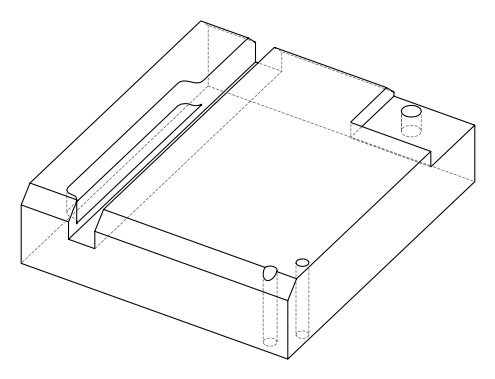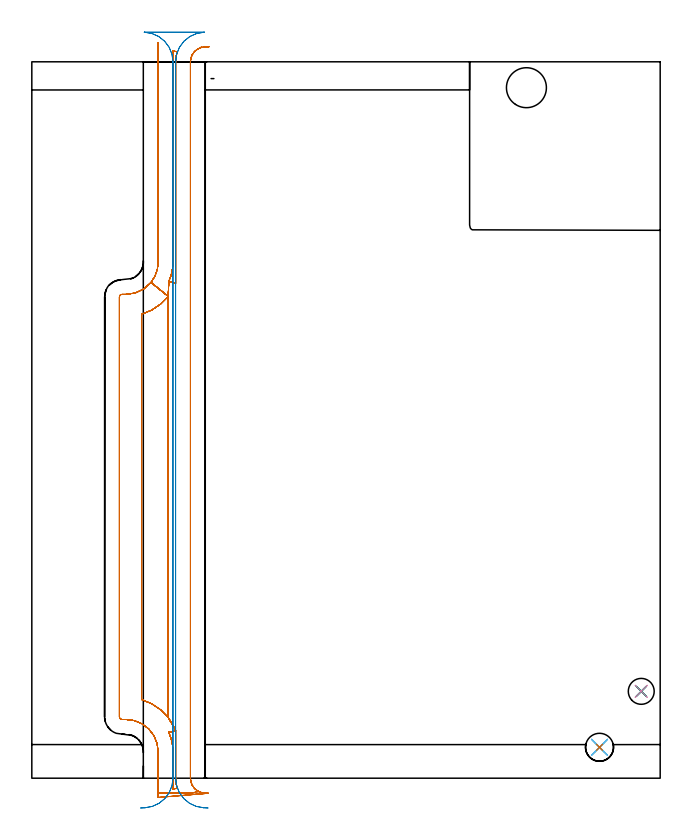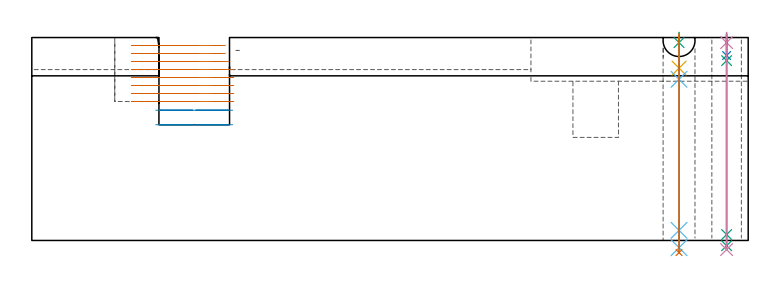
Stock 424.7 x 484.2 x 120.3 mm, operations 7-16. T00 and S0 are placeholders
(PLAN: 16 operations, 11 tool changes, 223.6 min)
(1 INDEXABLE_INSERT_DRILL_BLIND_HOLE_FROM_SOLID | STEP1POCKET | UGT0302_006 | 0.15 min | 33855 mm3)
(2 AREA_MILL | FG_CHAMFER_SURFACE | UGT0205_001 | 4.56 min | 15010 mm3)
(3 AREA_MILL_1 | FG_CHAMFER_SURFACE_1 | UGT0205_001 | 5.62 min | 21520 mm3)
(4 AREA_MILL_2 | FG_CHAMFER_SURFACE_2 | UGT0205_001 | 10.34 min | 35064 mm3)
(5 AREA_MILL_3 | FG_CHAMFER_SURFACE_3 | UGT0205_001 | 21.93 min | 81311 mm3)
(6 MILL_CORNER_NOTCH_RECTANGULAR | CORNER_NOTCH_RECTANGULAR | NXT0201_008 | Follow Part, ap 1.5, ae 75% | 139.09 min | 363666 mm3)
(7 MILL_OPEN_POCKET | POCKET_OPEN | UGT0201_094 | Follow Part, ap 5, ae 75% | 34.91 min | 1065367 mm3)
(8 MILL_RECTANGULAR_SLOT | SLOT_RECTANGULAR | UGT0201_019 | Follow Part, ap 10, ae 75% | 4.59 min | 279343 mm3)
(9 SPOT_DRILL | STEP1HOLE | NXT0321_9005460120000 | 0.05 min | 88 mm3)
(10 SPOT_DRILL_1 | STEP1HOLE_1 | NXT0321_9005460120000 | 0.05 min | 185 mm3)
(11 DRILL_BLIND_HOLE_INTO_CENTER | STEP1HOLE | NXT0301_092 | 0.08 min | 1567 mm3)
(12 GUN_DRILL_THROUGH_HOLE | STEP1HOLE | UGT0307_009 | 0.61 min | 11675 mm3)
(13 DRILL_TO_ENLARGE_THROUGH_HOLE | STEP1HOLE | UGT0301_257 | 0.52 min | 19521 mm3)
(14 DRILL_BLIND_HOLE_INTO_CENTER_1 | STEP1HOLE_1 | UGT0301_191 | 0.05 min | 301 mm3)
(15 GUN_DRILL_THROUGH_HOLE_1 | STEP1HOLE_1 | UGT0307_003 | 0.58 min | 4196 mm3)
(16 SPADE_DRILL_TO_ENLARGE_THROUGH_HOLE | STEP1HOLE_1 | UGT0306_008 | 0.51 min | 24192 mm3)
(TOOL UGT0302_006 | Indexable Insert Drill 27mm | D27 PA180 FL50 Z2)
(TOOL UGT0205_001 | Chamfer Mill 20 x 3 x 45 deg. | D20 FL50 Z2)
(TOOL NXT0201_008 | ENDMILL 6mm [2P460-0600-NA 1630] | D6 FL26 Z6)
(TOOL UGT0201_094 | End mill 20 mm | D20 FL38 Z4)
(TOOL UGT0201_019 | End mill 40 mm | D40 FL63 Z6)
(TOOL NXT0321_9005460120000 | NC Spot Drill, 142deg, 12mm, Carbide, Uncoated | D12 PA142 FL30 Z2)
(TOOL NXT0301_092 | Carbide Drill 12.1mm [860.1-1210-061A1-MM 2214] | D12.1 PA140 FL77 Z2)
(TOOL UGT0307_009 | Gun Drill 12 mm | D12 PA130 FL24 Z1)
(TOOL UGT0301_257 | Twist Drill 18.9 mm | D18.9 PA118 FL135 Z2)
(TOOL UGT0301_191 | Twist Drill 7.1 mm | D7.1 PA118 FL66 Z2)
(TOOL UGT0307_003 | Gun Drill 7 mm | D7 PA130 FL24 Z1)
(TOOL UGT0306_008 | Spade Drill 17.5mm | D17.5 PA132 FL10 Z2)
(OP 7 MILL_OPEN_POCKET)
G17 G21 G94 G90
T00 M6
G54
G17 G0 G90 X85.4 Y497.2 S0 M3
G43 Z130.3 H0
Z115.562
G94 G1 Y494.2 F250.
Y348.8 F500.
G2 X80.542 Y335.082 R21.8
G1 X92.2 Y325.642
G2 X74.2 Y313.56 R36.8
G1 Y53.14
G2 X92.2 Y41.058 R36.8
G1 X97.2 Y32.397
Y0.
G3 X98.415 Y-6.864 R20.
X95.4 Y-7.433 R10.
G1 Y17.9
G3 X92.547 Y31.064 R31.8
X97.2 Y32.397 R10.
G1 X92.2 Y41.058
Y325.642
X92.547 Y335.636
G3 X95.4 Y348.8 R31.8
G1 Y491.633
G3 X98.415 Y491.064 R10.
X97.2 Y484.2 R20.
G1 Y334.303
G3 X92.547 Y335.636 R10.
G1 X92.2 Y325.642
X80.542 Y335.082
G2 X63.6 Y327. R21.8
G1 X61.
G3 X59.2 Y325.2 R1.8
G1 Y41.5
G3 X61. Y39.7 R1.8
G1 X63.6
G2 X85.4 Y17.9 R21.8
G1 Y-10.
X107.2
G3 X112.2 Y-8.66 R10.
G2 X107.2 Y0. R10.
G1 Y484.2
G2 X112.2 Y492.86 R10.
G1 X114.798 Y494.36 F250.
G0 X85.4 Y497.2 Z110.825
G1 Y494.2
Y348.8 F500.
G2 X80.542 Y335.082 R21.8
G1 X92.2 Y325.642
G2 X74.2 Y313.56 R36.8
G1 Y53.14
G2 X92.2 Y41.058 R36.8
G1 X97.2 Y32.397
Y0.
G3 X98.415 Y-6.864 R20.
X95.4 Y-7.433 R10.
G1 Y17.9
G3 X92.547 Y31.064 R31.8
X97.2 Y32.397 R10.
G1 X92.2 Y41.058
Y325.642
X92.547 Y335.636
G3 X95.4 Y348.8 R31.8
G1 Y491.633
G3 X98.415 Y491.064 R10.
X97.2 Y484.2 R20.
G1 Y334.303
G3 X92.547 Y335.636 R10.
G1 X92.2 Y325.642
X80.542 Y335.082
G2 X63.6 Y327. R21.8
G1 X61.
G3 X59.2 Y325.2 R1.8
G1 Y41.5
G3 X61. Y39.7 R1.8
G1 X63.6
G2 X85.4 Y17.9 R21.8
G1 Y-10.
X107.2
G3 X112.2 Y-8.66 R10.
G2 X107.2 Y0. R10.
G1 Y484.2
G2 X112.2 Y492.86 R10.
G1 X114.798 Y494.36 F250.
G0 X85.4 Y497.2 Z106.087
G1 Y494.2
Y348.8 F500.
G2 X80.542 Y335.082 R21.8
G1 X92.2 Y325.642
G2 X74.2 Y313.56 R36.8
G1 Y53.14
G2 X92.2 Y41.058 R36.8
G1 X97.2 Y32.397
Y0.
G3 X98.415 Y-6.864 R20.
X95.4 Y-7.433 R10.
G1 Y17.9
G3 X92.547 Y31.064 R31.8
X97.2 Y32.397 R10.
G1 X92.2 Y41.058
Y325.642
X92.547 Y335.636
G3 X95.4 Y348.8 R31.8
G1 Y491.633
G3 X98.415 Y491.064 R10.
X97.2 Y484.2 R20.
G1 Y334.303
G3 X92.547 Y335.636 R10.
G1 X92.2 Y325.642
X80.542 Y335.082
G2 X63.6 Y327. R21.8
G1 X61.
G3 X59.2 Y325.2 R1.8
G1 Y41.5
G3 X61. Y39.7 R1.8
G1 X63.6
G2 X85.4 Y17.9 R21.8
G1 Y-10.
X107.316
G3 X112.258 Y-8.694 R10.
G2 X107.2 Y0. R10.
G1 Y484.2
G2 X114.098 Y493.707 R10.
G1 X116.95 Y494.637 F250.
G0 X85.4 Y497.2 Z101.35
G1 Y494.2
Y348.8 F500.
G2 X80.542 Y335.082 R21.8
G1 X92.2 Y325.642
G2 X74.2 Y313.56 R36.8
G1 Y53.14
G2 X92.2 Y41.058 R36.8
G1 X97.2 Y32.397
Y0.
G3 X98.415 Y-6.864 R20.
X95.4 Y-7.433 R10.
G1 Y17.9
G3 X92.547 Y31.064 R31.8
X97.2 Y32.397 R10.
G1 X92.2 Y41.058
Y325.642
X92.547 Y335.636
G3 X95.4 Y348.8 R31.8
G1 Y491.633
G3 X98.415 Y491.064 R10.
X97.2 Y484.2 R20.
G1 Y334.303
G3 X92.547 Y335.636 R10.
G1 X92.2 Y325.642
X80.542 Y335.082
G2 X63.6 Y327. R21.8
G1 X61.
G3 X59.2 Y325.2 R1.8
G1 Y41.5
G3 X61. Y39.7 R1.8
G1 X63.6
G2 X85.4 Y17.9 R21.8
G1 Y-10.
X107.318
X112.118
G3 X114.608 Y-9.685 R10.
G1 X114.6 Y-9.656
G2 X107.2 Y0. R10.
G1 Y484.2
G2 X116.753 Y494.19 R10.
G1 X119.75 Y494.324 F250.
G0 X85.4 Y497.2 Z96.612
G1 Y494.2
Y348.8 F500.
G2 X80.542 Y335.082 R21.8
G1 X92.2 Y325.642
G2 X74.2 Y313.56 R36.8
G1 Y53.14
G2 X92.2 Y41.058 R36.8
G1 X97.2 Y32.397
Y0.
G3 X98.415 Y-6.864 R20.
X95.4 Y-7.433 R10.
G1 Y17.9
G3 X92.547 Y31.064 R31.8
X97.2 Y32.397 R10.
G1 X92.2 Y41.058
Y325.642
X92.547 Y335.636
G3 X95.4 Y348.8 R31.8
G1 Y491.633
G3 X98.415 Y491.064 R10.
X97.2 Y484.2 R20.
G1 Y334.303
G3 X92.547 Y335.636 R10.
G1 X92.2 Y325.642
X80.542 Y335.082
G2 X63.6 Y327. R21.8
G1 X61.
G3 X59.2 Y325.2 R1.8
G1 Y41.5
G3 X61. Y39.7 R1.8
G1 X63.6
G2 X85.4 Y17.9 R21.8
G1 Y-10.
Y-13. F250.
X119.417 Y-10.202
X116.426 Y-9.97
G2 X107.2 Y0. R10. F500.
G1 Y484.2
G2 X116.753 Y494.19 R10.
G1 X119.75 Y494.324 F250.
G0 X85.4 Y497.2 Z91.875
G1 Y494.2
Y348.8 F500.
G2 X80.542 Y335.082 R21.8
G1 X92.2 Y325.642
G2 X74.2 Y313.56 R36.8
G1 Y53.14
G2 X92.2 Y41.058 R36.8
G1 X97.2 Y32.397
Y0.
G3 X98.415 Y-6.864 R20.
X95.4 Y-7.433 R10.
G1 Y17.9
G3 X92.547 Y31.064 R31.8
X97.2 Y32.397 R10.
G1 X92.2 Y41.058
Y325.642
X92.547 Y335.636
G3 X95.4 Y348.8 R31.8
G1 Y491.633
G3 X98.415 Y491.064 R10.
X97.2 Y484.2 R20.
G1 Y334.303
G3 X92.547 Y335.636 R10.
G1 X92.2 Y325.642
X80.542 Y335.082
G2 X63.6 Y327. R21.8
G1 X61.
G3 X59.2 Y325.2 R1.8
G1 Y41.5
G3 X61. Y39.7 R1.8
G1 X63.6
G2 X85.4 Y17.9 R21.8
G1 Y-10.
Y-13. F250.
X119.417 Y-10.202
X116.426 Y-9.97
G2 X107.2 Y0. R10. F500.
G1 Y484.2
G2 X116.753 Y494.19 R10.
G1 X119.75 Y494.324 F250.
G0 X85.4 Y497.2 Z87.137
G1 Y494.2
Y348.8 F500.
G2 X80.542 Y335.082 R21.8
G1 X92.2 Y325.642
G2 X74.2 Y313.56 R36.8
G1 Y53.14
G2 X92.2 Y41.058 R36.8
G1 X97.2 Y32.397
Y0.
G3 X98.415 Y-6.864 R20.
X95.4 Y-7.433 R10.
G1 Y17.9
G3 X92.547 Y31.064 R31.8
X97.2 Y32.397 R10.
G1 X92.2 Y41.058
Y325.642
X92.547 Y335.636
G3 X95.4 Y348.8 R31.8
G1 Y491.633
G3 X98.415 Y491.064 R10.
X97.2 Y484.2 R20.
G1 Y334.303
G3 X92.547 Y335.636 R10.
G1 X92.2 Y325.642
X80.542 Y335.082
G2 X63.6 Y327. R21.8
G1 X61.
G3 X59.2 Y325.2 R1.8
G1 Y41.5
G3 X61. Y39.7 R1.8
G1 X63.6
G2 X85.4 Y17.9 R21.8
G1 Y-10.
Y-13. F250.
X119.417 Y-10.202
X116.426 Y-9.97
G2 X107.2 Y0. R10. F500.
G1 Y484.2
G2 X116.753 Y494.19 R10.
G1 X119.75 Y494.324 F250.
G0 X85.4 Y497.2 Z82.4
G1 Y494.2
Y348.8 F500.
G2 X80.542 Y335.082 R21.8
G1 X92.2 Y325.642
G2 X74.2 Y313.56 R36.8
G1 Y53.14
G2 X92.2 Y41.058 R36.8
G1 X97.2 Y32.397
Y0.
G3 X98.415 Y-6.864 R20.
X95.4 Y-7.433 R10.
G1 Y17.9
G3 X92.547 Y31.064 R31.8
X97.2 Y32.397 R10.
G1 X92.2 Y41.058
Y325.642
X92.547 Y335.636
G3 X95.4 Y348.8 R31.8
G1 Y491.633
G3 X98.415 Y491.064 R10.
X97.2 Y484.2 R20.
G1 Y334.303
G3 X92.547 Y335.636 R10.
G1 X92.2 Y325.642
X80.542 Y335.082
G2 X63.6 Y327. R21.8
G1 X61.
G3 X59.2 Y325.2 R1.8
G1 Y41.5
G3 X61. Y39.7 R1.8
G1 X63.6
G2 X85.4 Y17.9 R21.8
G1 Y-10.
Y-13. F250.
X119.417 Y-10.202
X116.426 Y-9.97
G2 X107.2 Y0. R10. F500.
G1 Y484.2
G2 X116.753 Y494.19 R10.
G1 X119.75 Y494.324 F250.
G0 Z130.3
M5
M2
(OP 8 MILL_RECTANGULAR_SLOT)
G17 G21 G94 G90
T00 M6
G54
G17 G0 G90 X119.1 Y-20.134 S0 M3
G43 Z130.3 H0
Z77.217
G94 G1 X116.105 Y-19.97 F250.
G2 X97.2 Y0. R20. F500.
G1 Y484.2
G2 X116.568 Y504.19 R20.
G1 Y504.2
X76.032
Y504.19
G2 X95.4 Y484.2 R20.
G1 Y0.
G2 X76.495 Y-19.97 R20.
G1 X73.5 Y-20.134 F250.
G0 X119.1 Z68.6
G1 X116.105 Y-19.97
G2 X97.2 Y0. R20. F500.
G1 Y484.2
G2 X116.568 Y504.19 R20.
G1 Y504.2
X76.032
Y504.19
G2 X95.4 Y484.2 R20.
G1 Y0.
G2 X76.495 Y-19.97 R20.
G1 X73.5 Y-20.134 F250.
G0 Z130.3
M5
M2
(OP 9 SPOT_DRILL)
G17 G21 G94 G90
T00 M6
G54
G17 G0 G90 X383.7 Y20.9 S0 M3
G43 Z130.3 H0
G94 G81 G98 Z117.3 F250. R123.3
G80
M5
M2
(OP 10 SPOT_DRILL_1)
G17 G21 G94 G90
T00 M6
G54
G17 G0 G90 X411.9 Y58.7 S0 M3
G43 Z130.3 H0
G94 G81 G98 Z117.3 F250. R123.3
G80
M5
M2
(OP 11 DRILL_BLIND_HOLE_INTO_CENTER)
G17 G21 G94 G90
T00 M6
G54
G17 G0 G90 X383.7 Y20.9 S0 M3
G43 Z130.3 H1
G94 G81 G98 Z102.15 F250. R122.3
G80
M5
M2
(OP 12 GUN_DRILL_THROUGH_HOLE)
G17 G21 G94 G90
T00 M6
G54
G17 G0 G90 X383.7 Y20.9 M8
G43 Z130.3 H0
Z116.383
S716 M3
G94 G1 Z95.536 F125. M26
G4 X.084
Z6. F250.
G4 X.084
Z-4.298 F125.
G4 X.084
M5
M9
G0 Z116.383
Z130.3
M2
(OP 13 DRILL_TO_ENLARGE_THROUGH_HOLE)
G17 G21 G94 G90
T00 M6
G54
G17 G0 G90 X383.7 Y20.9 S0 M3
G43 Z130.3 H0
G94 G73 G98 Z-7.178 F250. Q18.211 R122.3
G80
M5
M2
(OP 14 DRILL_BLIND_HOLE_INTO_CENTER_1)
G17 G21 G94 G90
T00 M6
G54
G17 G0 G90 X411.9 Y58.7 S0 M3
G43 Z130.3 H0
G94 G81 G98 Z109.65 F250. R122.3
G80
M5
M2
(OP 15 GUN_DRILL_THROUGH_HOLE_1)
G17 G21 G94 G90
T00 M6
G54
G17 G0 G90 X411.9 Y58.7 M8
G43 Z130.3 H0
Z120.993
S716 M3
G94 G1 Z106.621 F125. M26
G4 X.084
Z3.5 F250.
G4 X.084
Z-3.132 F125.
G4 X.084
M5
M9
G0 Z120.993
Z130.3
M2
(OP 16 SPADE_DRILL_TO_ENLARGE_THROUGH_HOLE)
G17 G21 G94 G90
T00 M6
G54
G17 G0 G90 X411.9 Y58.7 S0 M3
G43 Z130.3 H0
G94 G73 G98 Z-5.396 F250. Q15.712 R122.3
G80
M5
M2
